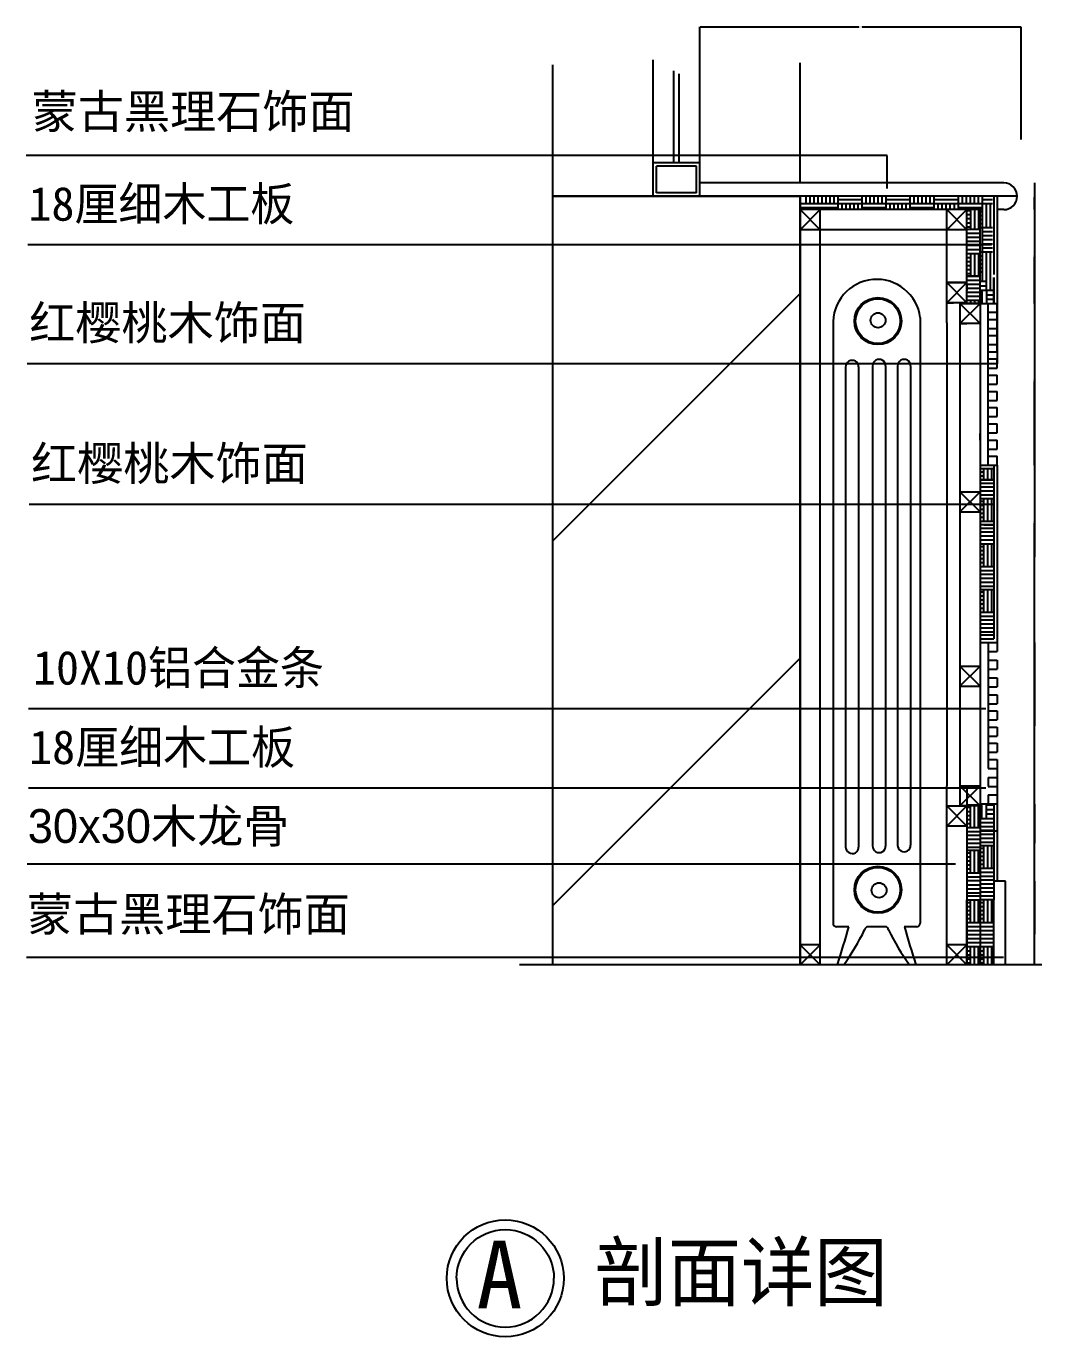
# Model space of a CAD drawing. Header units: metres. Extents: x 278507 to 282763, y -2092 to -900.
# Drawn here: x 280379 to 281279, y -2092 to -929 of the extents above; entities that cross this region are included whole.
import ezdxf

# ---------------------------------------------------------------- set-up
doc = ezdxf.new("R2010")
doc.units = ezdxf.units.M
for name, color, linetype in [('10', 8, 'Continuous'), ('11', 3, 'Continuous'), ('20', 1, 'Continuous'), ('3', 2, 'Continuous'), ('7', 7, 'Continuous'), ('8', 7, 'Continuous')]:
    doc.layers.add(name, color=color, linetype=linetype)
doc.dimstyles.get("Standard").update_dxf_attribs({"dimtxt": 2.5, "dimasz": 2.5, "dimexe": 1.25, "dimexo": 0.625, "dimtad": 1, "dimcen": 2.5, "dimazin": 3, "dimtfac": 1, "dimtmove": 0, "dimatfit": 3})

# ---------------------------------------------------------------- blocks, each defined once
blk = doc.blocks.new('HY-4')
at = {"layer": '20'}
for points in [[(-5, 0, -1), (5, 0, -1)], [(-5, 0, 1), (5, 0, 1)]]:
    blk.add_lwpolyline(points, format="xyb", dxfattribs=at)
blk.add_circle((0, 0), 6, dxfattribs=at)
blk.add_circle((0, 0), 6, dxfattribs=at)
blk = doc.blocks.new('_CLOSEDFILLED')
at = {"color": 0, "linetype": 'BYBLOCK'}
blk.add_solid([(-1, 0.2), (0, 0), (-1, -0.2)], dxfattribs=at)
blk = doc.blocks.new('*D3')
for p, q in [((281272.83, -1318.69), (281272.83, -1399.83)), ((281272.58, -1399.83), (281272.33, -1399.83)), ((281272.83, -1475.73), (281272.83, -1399.83)), ((281272.83, -1399.83), (281272.83, -1399.83)), ((281273.08, -1399.83), (281273.33, -1399.83))]:
    blk.add_line(p, q)
at = {"layer": 'Defpoints'}
for p in [(281272.83, -1318.69), (281272.83, -1399.83), (281272.83, -1475.73)]:
    blk.add_point(p, dxfattribs=at)
at = {"layer": '7', "xscale": 0.25, "yscale": 0.25}
blk.add_blockref('_CLOSEDFILLED', (281272.83, -1399.83), dxfattribs=at)
at = {"layer": '7', "xscale": 0.25, "yscale": 0.25, "rotation": 180}
blk.add_blockref('_CLOSEDFILLED', (281272.83, -1399.83), dxfattribs=at)
at = {"layer": '7', "insert": (281272.83, -1398.705), "char_height": 1, "attachment_point": 5}
blk.add_mtext('200', dxfattribs=at)
blk = doc.blocks.new('*D4')
for p, q in [((281272.83, -1068.32), (281272.83, -1369.99)), ((281272.58, -1369.99), (281272.33, -1369.99)), ((281272.83, -1761.65), (281272.83, -1369.99)), ((281272.83, -1369.99), (281272.83, -1369.99)), ((281273.08, -1369.99), (281273.33, -1369.99))]:
    blk.add_line(p, q)
at = {"layer": 'Defpoints'}
for p in [(281272.83, -1068.32), (281272.83, -1369.99), (281272.83, -1761.65)]:
    blk.add_point(p, dxfattribs=at)
at = {"layer": '7', "xscale": 0.25, "yscale": 0.25}
blk.add_blockref('_CLOSEDFILLED', (281272.83, -1369.99), dxfattribs=at)
at = {"layer": '7', "xscale": 0.25, "yscale": 0.25, "rotation": 180}
blk.add_blockref('_CLOSEDFILLED', (281272.83, -1369.99), dxfattribs=at)
at = {"layer": '7', "insert": (281272.83, -1368.865), "char_height": 1, "attachment_point": 5}
blk.add_mtext('990', dxfattribs=at)
blk = doc.blocks.new('*D7')
for p, q in [((281272.83, -1619.25), (281272.83, -1653.76)), ((281272.58, -1653.76), (281272.33, -1653.76)), ((281272.83, -1687.55), (281272.83, -1653.76)), ((281272.83, -1653.76), (281272.83, -1653.76)), ((281273.08, -1653.76), (281273.33, -1653.76))]:
    blk.add_line(p, q)
at = {"layer": 'Defpoints'}
for p in [(281272.83, -1619.25), (281272.83, -1653.76), (281272.83, -1687.55)]:
    blk.add_point(p, dxfattribs=at)
at = {"layer": '7', "xscale": 0.25, "yscale": 0.25}
blk.add_blockref('_CLOSEDFILLED', (281272.83, -1653.76), dxfattribs=at)
at = {"layer": '7', "xscale": 0.25, "yscale": 0.25, "rotation": 180}
blk.add_blockref('_CLOSEDFILLED', (281272.83, -1653.76), dxfattribs=at)
at = {"layer": '7', "insert": (281272.83, -1652.635), "char_height": 1, "attachment_point": 5}
blk.add_mtext('80', dxfattribs=at)
blk = doc.blocks.new('*D8')
for p, q in [((281272.83, -1687.55), (281272.83, -1734.4)), ((281272.58, -1734.4), (281272.33, -1734.4)), ((281272.83, -1761.65), (281272.83, -1734.4)), ((281272.83, -1734.4), (281272.83, -1734.4)), ((281273.08, -1734.4), (281273.33, -1734.4))]:
    blk.add_line(p, q)
at = {"layer": 'Defpoints'}
for p in [(281272.83, -1687.55), (281272.83, -1734.4), (281272.83, -1761.65)]:
    blk.add_point(p, dxfattribs=at)
at = {"layer": '7', "xscale": 0.25, "yscale": 0.25}
blk.add_blockref('_CLOSEDFILLED', (281272.83, -1734.4), dxfattribs=at)
at = {"layer": '7', "xscale": 0.25, "yscale": 0.25, "rotation": 180}
blk.add_blockref('_CLOSEDFILLED', (281272.83, -1734.4), dxfattribs=at)
at = {"layer": '7', "insert": (281272.83, -1733.275), "char_height": 1, "attachment_point": 5}
blk.add_mtext('120', dxfattribs=at)
blk = doc.blocks.new('*D9')
for p, q in [((281272.83, -1475.73), (281272.83, -1549.89)), ((281272.58, -1549.89), (281272.33, -1549.89)), ((281272.83, -1619.25), (281272.83, -1549.89)), ((281272.83, -1549.89), (281272.83, -1549.89)), ((281273.08, -1549.89), (281273.33, -1549.89))]:
    blk.add_line(p, q)
at = {"layer": 'Defpoints'}
for p in [(281272.83, -1475.73), (281272.83, -1549.89), (281272.83, -1619.25)]:
    blk.add_point(p, dxfattribs=at)
at = {"layer": '7', "xscale": 0.25, "yscale": 0.25}
blk.add_blockref('_CLOSEDFILLED', (281272.83, -1549.89), dxfattribs=at)
at = {"layer": '7', "xscale": 0.25, "yscale": 0.25, "rotation": 180}
blk.add_blockref('_CLOSEDFILLED', (281272.83, -1549.89), dxfattribs=at)
at = {"layer": '7', "insert": (281272.83, -1548.765), "char_height": 1, "attachment_point": 5}
blk.add_mtext('200', dxfattribs=at)
blk = doc.blocks.new('*D15')
for p, q in [((280976.15, -1068.32), (280976.15, -930.01)), ((280976.4, -930.01), (281117.05, -930.01)), ((281120.05, -930.01), (281260.7, -930.01)), ((281260.95, -1029.79), (281260.95, -930.01))]:
    blk.add_line(p, q)
at = {"layer": 'Defpoints'}
for p in [(280976.15, -930.01), (281260.95, -1029.79), (280976.15, -1068.32)]:
    blk.add_point(p, dxfattribs=at)
at = {"layer": '7', "xscale": 0.25, "yscale": 0.25, "rotation": 180}
blk.add_blockref('_CLOSEDFILLED', (280976.15, -930.01), dxfattribs=at)
at = {"layer": '7', "xscale": 0.25, "yscale": 0.25}
blk.add_blockref('_CLOSEDFILLED', (281260.95, -930.01), dxfattribs=at)
at = {"layer": '7', "insert": (281118.55, -930.01), "char_height": 1, "attachment_point": 5}
blk.add_mtext('500', dxfattribs=at)
blk = doc.blocks.new('*D16')
for p, q in [((281272.83, -1092.02), (281272.83, -1133.88)), ((281272.58, -1133.88), (281272.33, -1133.88)), ((281272.83, -1175.16), (281272.83, -1133.88)), ((281272.83, -1133.88), (281272.83, -1133.88)), ((281273.08, -1133.88), (281273.33, -1133.88))]:
    blk.add_line(p, q)
at = {"layer": 'Defpoints'}
for p in [(281272.83, -1092.02), (281272.83, -1133.88), (281272.83, -1175.16)]:
    blk.add_point(p, dxfattribs=at)
at = {"layer": '7', "xscale": 0.25, "yscale": 0.25}
blk.add_blockref('_CLOSEDFILLED', (281272.83, -1133.88), dxfattribs=at)
at = {"layer": '7', "xscale": 0.25, "yscale": 0.25, "rotation": 180}
blk.add_blockref('_CLOSEDFILLED', (281272.83, -1133.88), dxfattribs=at)
at = {"layer": '7', "insert": (281272.83, -1132.755), "char_height": 1, "attachment_point": 5}
blk.add_mtext('150', dxfattribs=at)
blk = doc.blocks.new('*D17')
for p, q in [((281272.83, -1068.32), (281272.83, -1080.91)), ((281272.58, -1080.91), (281272.33, -1080.91)), ((281272.83, -1092.02), (281272.83, -1080.91)), ((281272.83, -1080.91), (281272.83, -1080.91)), ((281273.08, -1080.91), (281273.33, -1080.91))]:
    blk.add_line(p, q)
at = {"layer": 'Defpoints'}
for p in [(281272.83, -1068.32), (281272.83, -1080.91), (281272.83, -1092.02)]:
    blk.add_point(p, dxfattribs=at)
at = {"layer": '7', "xscale": 0.25, "yscale": 0.25}
blk.add_blockref('_CLOSEDFILLED', (281272.83, -1080.91), dxfattribs=at)
at = {"layer": '7', "xscale": 0.25, "yscale": 0.25, "rotation": 180}
blk.add_blockref('_CLOSEDFILLED', (281272.83, -1080.91), dxfattribs=at)
at = {"layer": '7', "insert": (281272.83, -1079.785), "char_height": 1, "attachment_point": 5}
blk.add_mtext('40', dxfattribs=at)
blk = doc.blocks.new('*D18')
for p, q in [((281272.83, -1175.16), (281272.83, -1244.53)), ((281272.58, -1244.53), (281272.33, -1244.53)), ((281272.83, -1318.69), (281272.83, -1244.53)), ((281272.83, -1244.53), (281272.83, -1244.53)), ((281273.08, -1244.53), (281273.33, -1244.53))]:
    blk.add_line(p, q)
at = {"layer": 'Defpoints'}
for p in [(281272.83, -1175.16), (281272.83, -1244.53), (281272.83, -1318.69)]:
    blk.add_point(p, dxfattribs=at)
at = {"layer": '7', "xscale": 0.25, "yscale": 0.25}
blk.add_blockref('_CLOSEDFILLED', (281272.83, -1244.53), dxfattribs=at)
at = {"layer": '7', "xscale": 0.25, "yscale": 0.25, "rotation": 180}
blk.add_blockref('_CLOSEDFILLED', (281272.83, -1244.53), dxfattribs=at)
at = {"layer": '7', "insert": (281272.83, -1243.405), "char_height": 1, "attachment_point": 5}
blk.add_mtext('200', dxfattribs=at)

msp = doc.modelspace()

# ---------------------------------------------------------------- hatches: boundary and pattern name
at = {"layer": '10'}
h = msp.add_hatch(dxfattribs=at)
h.set_pattern_fill('ANSI32', scale=72)
h.paths.add_polyline_path([(280845.78, -1761.65), (281065.04, -1761.65), (281065.04, -1080.17), (280845.78, -1080.17)])

# ---------------------------------------------------------------- linework, layer by layer
msp.add_line((281082.82, -1761.65), (281065.04, -1761.65))
for p, q in [((281070.21, -1086.64), (281070.21, -1080.17)), ((281073.77, -1086.64), (281073.77, -1080.17)), ((281077.33, -1086.64), (281077.33, -1080.17)), ((281080.88, -1086.64), (281080.88, -1080.17)), ((281084.44, -1086.64), (281084.44, -1080.17)), ((281087.99, -1086.64), (281087.99, -1080.17)), ((281091.55, -1086.64), (281091.55, -1080.17)), ((281095.1, -1086.64), (281095.1, -1080.17)), ((281098.66, -1086.64), (281098.66, -1080.17)), ((281119.99, -1086.64), (281119.99, -1080.17)), ((281123.55, -1086.64), (281123.55, -1080.17)), ((281127.1, -1086.64), (281127.1, -1080.17)), ((281130.66, -1086.64), (281130.66, -1080.17)), ((281134.21, -1086.64), (281134.21, -1080.17)), ((281137.77, -1086.64), (281137.77, -1080.17)), ((281141.33, -1086.64), (281141.33, -1080.17)), ((281162.66, -1086.64), (281162.66, -1080.17)), ((281166.21, -1086.64), (281166.21, -1080.17)), ((281169.77, -1086.64), (281169.77, -1080.17)), ((281173.33, -1086.64), (281173.33, -1080.17)), ((281176.88, -1086.64), (281176.88, -1080.17)), ((281180.44, -1086.64), (281180.44, -1080.17)), ((281183.99, -1086.64), (281183.99, -1080.17)), ((281205.33, -1086.64), (281205.33, -1080.17)), ((281208.88, -1086.64), (281208.88, -1080.17)), ((281212.44, -1086.64), (281212.44, -1080.17)), ((281215.99, -1086.64), (281215.99, -1080.17)), ((281219.55, -1086.64), (281219.55, -1080.17)), ((281223.1, -1086.64), (281223.1, -1080.17)), ((281226.66, -1086.64), (281226.66, -1080.17)), ((281065.04, -1086.64), (281098.66, -1086.64)), ((281065.04, -1090.2), (281098.66, -1090.2)), ((281098.66, -1083.08), (281119.99, -1083.08)), ((281098.66, -1092.02), (281098.66, -1086.64)), ((281098.66, -1086.64), (281119.99, -1086.64)), ((281102.21, -1092.02), (281102.21, -1086.64)), ((281105.77, -1092.02), (281105.77, -1086.64)), ((281109.33, -1092.02), (281109.33, -1086.64)), ((281112.88, -1092.02), (281112.88, -1086.64)), ((281116.44, -1092.02), (281116.44, -1086.64)), ((281119.99, -1092.02), (281119.99, -1086.64)), ((281119.99, -1086.64), (281141.33, -1086.64)), ((281119.99, -1090.2), (281141.33, -1090.2)), ((281141.33, -1083.08), (281162.66, -1083.08)), ((281141.33, -1092.02), (281141.33, -1086.64)), ((281141.33, -1086.64), (281162.66, -1086.64)), ((281144.88, -1092.02), (281144.88, -1086.64)), ((281148.44, -1092.02), (281148.44, -1086.64)), ((281151.99, -1092.02), (281151.99, -1086.64)), ((281155.55, -1092.02), (281155.55, -1086.64)), ((281159.1, -1092.02), (281159.1, -1086.64)), ((281162.66, -1092.02), (281162.66, -1086.64)), ((281162.66, -1086.64), (281183.99, -1086.64)), ((281162.66, -1090.2), (281183.99, -1090.2)), ((281183.99, -1083.08), (281205.33, -1083.08)), ((281183.99, -1092.02), (281183.99, -1086.64)), ((281183.99, -1086.64), (281205.33, -1086.64)), ((281187.55, -1092.02), (281187.55, -1086.64)), ((281191.1, -1092.02), (281191.1, -1086.64)), ((281194.66, -1092.02), (281194.66, -1086.64)), ((281198.21, -1092.02), (281198.21, -1086.64)), ((281201.77, -1092.02), (281201.77, -1086.64)), ((281205.33, -1092.02), (281205.33, -1086.64)), ((281205.33, -1086.64), (281226.66, -1086.64)), ((281205.33, -1090.2), (281226.66, -1090.2)), ((281215.99, -1092.02), (281215.99, -1109.44)), ((281219.55, -1092.02), (281219.55, -1109.44)), ((281223.1, -1092.02), (281223.1, -1109.44)), ((281226.66, -1083.08), (281235.48, -1083.08)), ((281226.66, -1107.97), (281226.66, -1086.64)), ((281226.66, -1086.64), (281235.48, -1086.64)), ((281230.21, -1107.97), (281230.21, -1086.64)), ((281233.77, -1107.97), (281233.77, -1086.64)), ((281212.96, -1092.9), (281215.99, -1092.9)), ((281212.96, -1096.46), (281215.99, -1096.46)), ((281212.96, -1100.01), (281215.99, -1100.01)), ((281212.96, -1103.57), (281215.99, -1103.57)), ((281224.82, -1093.75), (281226.66, -1093.75)), ((281224.82, -1097.31), (281226.66, -1097.31)), ((281224.82, -1100.86), (281226.66, -1100.86)), ((281212.96, -1107.12), (281215.99, -1107.12)), ((281212.96, -1109.44), (281224.82, -1109.44)), ((281212.96, -1109.44), (281215.99, -1109.44)), ((281212.96, -1113), (281224.82, -1113)), ((281224.82, -1104.42), (281226.66, -1104.42)), ((281224.82, -1107.97), (281226.66, -1107.97)), ((281226.66, -1129.31), (281226.66, -1107.97)), ((281226.66, -1107.97), (281235.48, -1107.97)), ((281226.66, -1111.53), (281235.48, -1111.53)), ((281226.66, -1115.08), (281235.48, -1115.08)), ((281212.96, -1116.55), (281224.82, -1116.55)), ((281212.96, -1120.11), (281224.82, -1120.11)), ((281212.96, -1123.67), (281224.82, -1123.67)), ((281212.96, -1127.22), (281224.82, -1127.22)), ((281226.66, -1118.64), (281235.48, -1118.64)), ((281226.66, -1122.2), (281235.48, -1122.2)), ((281226.66, -1125.75), (281235.48, -1125.75)), ((281212.96, -1130.78), (281215.99, -1130.78)), ((281212.96, -1130.78), (281215.99, -1130.78)), ((281212.96, -1134.33), (281215.99, -1134.33)), ((281212.96, -1137.89), (281215.99, -1137.89)), ((281215.99, -1130.78), (281224.82, -1130.78)), ((281215.99, -1130.78), (281224.82, -1130.78)), ((281215.99, -1130.78), (281215.99, -1150.87)), ((281219.55, -1130.78), (281219.55, -1150.87)), ((281223.1, -1130.78), (281223.1, -1150.87)), ((281224.82, -1129.31), (281226.66, -1129.31)), ((281224.82, -1132.86), (281226.66, -1132.86)), ((281224.82, -1136.42), (281226.66, -1136.42)), ((281226.66, -1155.52), (281226.66, -1129.31)), ((281226.66, -1129.31), (281235.48, -1129.31)), ((281230.21, -1163.52), (281230.21, -1129.31)), ((281233.77, -1163.52), (281233.77, -1129.31)), ((281212.96, -1141.44), (281215.99, -1141.44)), ((281212.96, -1145), (281215.99, -1145)), ((281212.96, -1148.55), (281215.99, -1148.55)), ((281224.82, -1139.97), (281226.66, -1139.97)), ((281224.82, -1143.53), (281226.66, -1143.53)), ((281224.82, -1147.08), (281226.66, -1147.08)), ((281201.11, -1156.75), (281204.14, -1156.75)), ((281204.14, -1156.75), (281212.96, -1156.75)), ((281212.96, -1150.87), (281224.82, -1150.87)), ((281212.96, -1150.87), (281215.99, -1150.87)), ((281224.82, -1150.87), (281212.96, -1150.87)), ((281212.96, -1154.43), (281224.82, -1154.43)), ((281212.96, -1157.99), (281224.82, -1157.99)), ((281212.96, -1161.54), (281224.82, -1161.54)), ((281215.99, -1150.87), (281224.82, -1150.87)), ((281224.82, -1155.52), (281230.26, -1155.52)), ((281224.82, -1159.52), (281230.26, -1159.52)), ((281212.96, -1165.1), (281224.82, -1165.1)), ((281212.96, -1168.65), (281224.82, -1168.65)), ((281212.96, -1172.21), (281215.99, -1172.21)), ((281212.96, -1172.21), (281215.99, -1172.21)), ((281215.99, -1172.21), (281215.99, -1175.16)), ((281215.99, -1172.21), (281224.82, -1172.21)), ((281215.99, -1172.21), (281224.82, -1172.21)), ((281219.55, -1172.21), (281219.55, -1175.16)), ((281223.1, -1172.21), (281223.1, -1175.16)), ((281224.82, -1163.52), (281230.26, -1163.52)), ((281226.26, -1163.52), (281226.26, -1175.16)), ((281230.26, -1163.52), (281236.67, -1163.52)), ((281230.26, -1163.52), (281230.26, -1175.16)), ((281230.26, -1167.52), (281236.67, -1167.52)), ((281230.26, -1171.52), (281236.67, -1171.52)), ((281212.96, -1175.16), (281215.99, -1175.16)), ((281215.99, -1175.16), (281224.82, -1175.16)), ((281094.18, -1194.97), (281094.18, -1724.82)), ((281171.59, -1187.8), (281171.49, -1724.82)), ((281105.37, -1231.57), (281105.37, -1657.16)), ((281116.87, -1231.41), (281116.87, -1657.32)), ((281129.29, -1230.72), (281129.29, -1656.31)), ((281140.79, -1230.55), (281140.79, -1656.47)), ((281151.5, -1230.72), (281151.5, -1655.5)), ((281163, -1230.55), (281163, -1655.67)), ((281224.82, -1324.56), (281227.84, -1324.56)), ((281227.84, -1331.68), (281227.84, -1321.67)), ((281231.4, -1331.68), (281231.4, -1321.67)), ((281234.96, -1331.68), (281234.96, -1321.67)), ((281224.82, -1328.12), (281227.84, -1328.12)), ((281224.82, -1331.68), (281227.84, -1331.68)), ((281224.82, -1331.68), (281227.84, -1331.68)), ((281224.82, -1331.68), (281236.67, -1331.68)), ((281224.82, -1331.68), (281227.84, -1331.68)), ((281236.67, -1331.68), (281224.82, -1331.68)), ((281224.82, -1334.64), (281236.67, -1334.64)), ((281227.84, -1331.68), (281236.67, -1331.68)), ((281227.84, -1331.68), (281236.67, -1331.68)), ((281224.82, -1337.89), (281236.67, -1337.89)), ((281224.82, -1341.45), (281236.67, -1341.45)), ((281224.82, -1345), (281236.67, -1345)), ((281224.82, -1348.32), (281227.84, -1348.32)), ((281224.82, -1350.64), (281227.84, -1350.64)), ((281224.82, -1354.19), (281227.84, -1354.19)), ((281224.82, -1357.75), (281227.84, -1357.75)), ((281226.99, -1348.32), (281236.67, -1348.32)), ((281227.84, -1368.41), (281227.84, -1348.32)), ((281231.4, -1368.41), (281231.4, -1348.32)), ((281234.96, -1368.41), (281234.96, -1348.32)), ((281224.82, -1361.3), (281227.84, -1361.3)), ((281224.82, -1364.86), (281227.84, -1364.86)), ((281224.82, -1368.41), (281227.84, -1368.41)), ((281224.82, -1368.41), (281236.67, -1368.41)), ((281224.82, -1368.41), (281227.84, -1368.41)), ((281224.82, -1368.41), (281227.84, -1368.41)), ((281227.84, -1368.41), (281236.67, -1368.41)), ((281236.67, -1371.66), (281224.82, -1371.66)), ((281224.82, -1374.62), (281236.67, -1374.62)), ((281224.82, -1377.87), (281236.67, -1377.87)), ((281224.82, -1381.43), (281236.67, -1381.43)), ((281227.84, -1371.66), (281236.67, -1371.66)), ((281224.82, -1384.98), (281236.67, -1384.98)), ((281224.82, -1388.3), (281227.84, -1388.3)), ((281224.82, -1390.62), (281227.84, -1390.62)), ((281224.82, -1394.18), (281227.84, -1394.18)), ((281226.99, -1388.3), (281236.67, -1388.3)), ((281227.84, -1408.4), (281227.84, -1388.3)), ((281231.4, -1408.4), (281231.4, -1388.3)), ((281234.96, -1408.4), (281234.96, -1388.3)), ((281224.82, -1397.73), (281227.84, -1397.73)), ((281224.82, -1401.29), (281227.84, -1401.29)), ((281224.82, -1404.84), (281227.84, -1404.84)), ((281224.82, -1408.4), (281227.84, -1408.4)), ((281224.82, -1408.4), (281227.84, -1408.4)), ((281224.82, -1408.4), (281236.67, -1408.4)), ((281224.82, -1408.4), (281227.84, -1408.4)), ((281224.82, -1411.95), (281236.67, -1411.95)), ((281224.82, -1415.21), (281236.67, -1415.21)), ((281227.84, -1408.4), (281236.67, -1408.4)), ((281224.82, -1418.76), (281236.67, -1418.76)), ((281224.82, -1422.32), (281236.67, -1422.32)), ((281224.82, -1425.87), (281236.67, -1425.87)), ((281224.82, -1428.74), (281236.67, -1428.74)), ((281224.82, -1428.74), (281227.84, -1428.74)), ((281227.84, -1448.84), (281227.84, -1428.74)), ((281227.84, -1428.74), (281236.67, -1428.74)), ((281231.4, -1448.84), (281231.4, -1428.74)), ((281234.96, -1448.84), (281234.96, -1428.74)), ((281224.82, -1431.06), (281227.84, -1431.06)), ((281224.82, -1434.62), (281227.84, -1434.62)), ((281224.82, -1438.18), (281227.84, -1438.18)), ((281224.82, -1441.73), (281227.84, -1441.73)), ((281224.82, -1445.29), (281227.84, -1445.29)), ((281224.82, -1448.84), (281227.84, -1448.84)), ((281224.82, -1448.84), (281236.67, -1448.84)), ((281224.82, -1452.4), (281236.67, -1452.4)), ((281227.84, -1448.84), (281236.67, -1448.84)), ((281224.82, -1455.65), (281236.67, -1455.65)), ((281224.82, -1459.21), (281236.67, -1459.21)), ((281224.82, -1462.76), (281236.67, -1462.76)), ((281224.82, -1466.32), (281236.67, -1466.32)), ((281224.82, -1469.19), (281236.67, -1469.19)), ((281224.82, -1472.74), (281227.84, -1472.74)), ((281227.84, -1472.74), (281236.67, -1472.74)), ((281212.96, -1619.73), (281215.99, -1619.73)), ((281212.96, -1622.05), (281215.99, -1622.05)), ((281212.96, -1625.6), (281215.99, -1625.6)), ((281215.14, -1619.73), (281224.82, -1619.73)), ((281215.99, -1639.83), (281215.99, -1619.73)), ((281219.55, -1639.83), (281219.55, -1619.73)), ((281223.1, -1639.83), (281223.1, -1619.73)), ((281226.26, -1631.88), (281226.26, -1619.25)), ((281230.26, -1631.88), (281230.26, -1619.25)), ((281230.26, -1619.88), (281236.67, -1619.88)), ((281230.26, -1623.88), (281236.67, -1623.88)), ((281212.96, -1629.16), (281215.99, -1629.16)), ((281212.96, -1632.71), (281215.99, -1632.71)), ((281212.96, -1636.27), (281215.99, -1636.27)), ((281224.82, -1631.88), (281230.26, -1631.88)), ((281224.82, -1635.47), (281236.67, -1635.47)), ((281227.84, -1635.47), (281236.67, -1635.47)), ((281230.26, -1627.88), (281236.67, -1627.88)), ((281230.26, -1631.88), (281236.67, -1631.88)), ((281212.96, -1639.83), (281215.99, -1639.83)), ((281212.96, -1639.83), (281215.99, -1639.83)), ((281212.96, -1639.83), (281215.99, -1639.83)), ((281212.96, -1639.83), (281224.82, -1639.83)), ((281212.96, -1643.38), (281224.82, -1643.38)), ((281212.96, -1646.63), (281224.82, -1646.63)), ((281212.96, -1650.19), (281224.82, -1650.19)), ((281215.99, -1639.83), (281224.82, -1639.83)), ((281224.82, -1639.03), (281236.67, -1639.03)), ((281224.82, -1642.28), (281236.67, -1642.28)), ((281224.82, -1645.83), (281236.67, -1645.83)), ((281224.82, -1649.39), (281236.67, -1649.39)), ((281212.96, -1653.74), (281224.82, -1653.74)), ((281212.96, -1657.3), (281224.82, -1657.3)), ((281212.96, -1660.17), (281215.99, -1660.17)), ((281212.96, -1660.17), (281224.82, -1660.17)), ((281215.99, -1660.17), (281224.82, -1660.17)), ((281215.99, -1680.27), (281215.99, -1660.17)), ((281219.55, -1680.27), (281219.55, -1660.17)), ((281223.1, -1680.27), (281223.1, -1660.17)), ((281224.82, -1652.94), (281236.67, -1652.94)), ((281224.82, -1655.82), (281236.67, -1655.82)), ((281224.82, -1655.82), (281236.67, -1655.82)), ((281224.82, -1655.82), (281227.84, -1655.82)), ((281224.82, -1658.14), (281227.84, -1658.14)), ((281224.82, -1661.69), (281227.84, -1661.69)), ((281227.84, -1655.82), (281236.67, -1655.82)), ((281227.84, -1675.91), (281227.84, -1655.82)), ((281227.84, -1655.82), (281236.67, -1655.82)), ((281231.4, -1675.91), (281231.4, -1655.82)), ((281234.96, -1675.91), (281234.96, -1655.82)), ((281212.96, -1662.49), (281215.99, -1662.49)), ((281212.96, -1666.05), (281215.99, -1666.05)), ((281212.96, -1669.6), (281215.99, -1669.6)), ((281212.96, -1673.16), (281215.99, -1673.16)), ((281224.82, -1665.25), (281227.84, -1665.25)), ((281224.82, -1668.8), (281227.84, -1668.8)), ((281224.82, -1672.36), (281227.84, -1672.36)), ((281212.96, -1676.71), (281215.99, -1676.71)), ((281212.96, -1680.27), (281224.82, -1680.27)), ((281212.96, -1680.27), (281215.99, -1680.27)), ((281212.96, -1683.83), (281224.82, -1683.83)), ((281215.99, -1680.27), (281224.82, -1680.27)), ((281224.82, -1675.91), (281227.84, -1675.91)), ((281224.82, -1675.91), (281236.67, -1675.91)), ((281224.82, -1679.51), (281236.67, -1679.51)), ((281224.82, -1683.07), (281236.67, -1683.07)), ((281227.84, -1675.91), (281236.67, -1675.91)), ((281227.84, -1679.51), (281236.67, -1679.51)), ((281212.96, -1687.08), (281224.82, -1687.08)), ((281212.96, -1690.63), (281224.82, -1690.63)), ((281212.96, -1694.19), (281224.82, -1694.19)), ((281224.82, -1686.32), (281236.67, -1686.32)), ((281224.82, -1689.87), (281236.67, -1689.87)), ((281224.82, -1693.43), (281236.67, -1693.43)), ((281212.96, -1697.74), (281224.82, -1697.74)), ((281212.96, -1700.62), (281224.82, -1700.62)), ((281212.96, -1704.17), (281215.99, -1704.17)), ((281212.96, -1706.49), (281215.99, -1706.49)), ((281215.99, -1724.27), (281215.99, -1704.17)), ((281215.99, -1704.17), (281224.82, -1704.17)), ((281219.55, -1724.27), (281219.55, -1704.17)), ((281223.1, -1724.27), (281223.1, -1704.17)), ((281224.82, -1696.98), (281236.67, -1696.98)), ((281224.82, -1700.64), (281236.67, -1700.64)), ((281236.67, -1704.17), (281224.82, -1704.17)), ((281224.82, -1706.49), (281227.84, -1706.49)), ((281227.84, -1724.27), (281227.84, -1704.17)), ((281231.4, -1724.27), (281231.4, -1704.17)), ((281234.96, -1724.27), (281234.96, -1704.17)), ((281212.96, -1710.05), (281215.99, -1710.05)), ((281212.96, -1713.6), (281215.99, -1713.6)), ((281212.96, -1717.16), (281215.99, -1717.16)), ((281224.82, -1710.05), (281227.84, -1710.05)), ((281224.82, -1713.6), (281227.84, -1713.6)), ((281224.82, -1717.16), (281227.84, -1717.16)), ((281108.26, -1727.93), (281097.29, -1727.93)), ((281140.37, -1727.93), (281125.3, -1727.93)), ((281168.38, -1727.93), (281157.41, -1727.93)), ((281212.96, -1720.71), (281215.99, -1720.71)), ((281212.96, -1724.27), (281215.99, -1724.27)), ((281212.96, -1727.83), (281224.82, -1727.83)), ((281212.96, -1731.38), (281224.82, -1731.38)), ((281215.99, -1724.27), (281224.82, -1724.27)), ((281224.82, -1720.71), (281227.84, -1720.71)), ((281224.82, -1724.27), (281227.84, -1724.27)), ((281224.82, -1727.83), (281236.67, -1727.83)), ((281224.82, -1731.38), (281236.67, -1731.38)), ((281227.84, -1724.27), (281236.67, -1724.27)), ((281212.96, -1734.94), (281224.82, -1734.94)), ((281212.96, -1738.49), (281224.82, -1738.49)), ((281212.96, -1742.05), (281224.82, -1742.05)), ((281224.82, -1734.94), (281236.67, -1734.94)), ((281224.82, -1738.49), (281236.67, -1738.49)), ((281224.82, -1742.05), (281236.67, -1742.05)), ((281212.96, -1745.6), (281215.99, -1745.6)), ((281212.96, -1749.16), (281215.99, -1749.16)), ((281212.96, -1752.71), (281215.99, -1752.71)), ((281215.99, -1745.6), (281224.82, -1745.6)), ((281215.99, -1761.65), (281215.99, -1745.6)), ((281219.55, -1761.65), (281219.55, -1745.6)), ((281223.1, -1761.65), (281223.1, -1745.6)), ((281224.82, -1745.6), (281227.84, -1745.6)), ((281224.82, -1749.16), (281227.84, -1749.16)), ((281224.82, -1752.71), (281227.84, -1752.71)), ((281227.84, -1761.65), (281227.84, -1745.6)), ((281227.84, -1745.6), (281236.67, -1745.6)), ((281231.4, -1761.65), (281231.4, -1745.6)), ((281234.96, -1761.65), (281234.96, -1745.6)), ((281212.96, -1756.27), (281215.99, -1756.27)), ((281212.96, -1759.83), (281215.99, -1759.83)), ((281224.82, -1756.27), (281227.84, -1756.27)), ((281224.82, -1759.83), (281227.84, -1759.83))]:
    msp.add_line(p, q, dxfattribs=at)
for centre, radius in [((281134.01, -1190.87), 20.86), ((281134.01, -1190.87), 19.83), ((281134.1, -1190.14), 6.61), ((281134.01, -1695.18), 20.86), ((281134.01, -1695.18), 19.83), ((281135, -1695.58), 6.61)]:
    msp.add_circle(centre, radius, dxfattribs=at)
for centre, radius, start, end in [((281133.01, -1192.76), 38.89, 7.32, 183.26), ((281111.12, -1231.45), 5.75, 359.58, 181.21), ((281135.04, -1230.59), 5.75, 359.58, 181.21), ((281157.25, -1230.59), 5.75, 359.58, 181.21), ((281111.12, -1657.28), 5.75, 178.79, 0.42), ((281135.04, -1656.43), 5.75, 178.79, 0.42), ((281157.25, -1655.62), 5.75, 178.79, 0.42), ((281097.29, -1724.82), 3.11, 180, 270), ((280211.78, -1473.83), 931.8, 342.01, 344.17), ((280926.92, -1635), 217.52, 324.39, 333.87), ((281125.3, -1731.04), 3.11, 90, 175.84), ((281140.37, -1731.04), 3.11, 4.16, 90), ((281338.76, -1635), 217.52, 206.13, 215.61), ((282053.89, -1473.83), 931.8, 195.83, 197.99), ((281168.57, -1725.01), 2.92, 266.18, 3.81)]:
    msp.add_arc(centre, radius, start, end, dxfattribs=at)
at = {"layer": '11'}
for p, q in [((280845.78, -1761.65), (280845.78, -963.55)), ((280934.67, -1080.17), (280934.67, -959.06)), ((281065.04, -1068.32), (281065.04, -961.93)), ((280976.15, -1080.17), (280976.15, -979.16)), ((281245.59, -1068.32), (280976.15, -1068.32)), ((281257.45, -1080.17), (280845.78, -1080.17)), ((281226.66, -1092.02), (281065.04, -1092.02)), ((281082.82, -1761.65), (281082.82, -1092.02)), ((281195.19, -1192.31), (281195.19, -1092.02)), ((281212.96, -1175.16), (281212.96, -1092.02)), ((281224.82, -1152.26), (281224.82, -1092.02)), ((281245.59, -1092.02), (281239.67, -1092.02)), ((281212.96, -1109.8), (281065.04, -1109.8)), ((281224.82, -1120.11), (281224.82, -1109.44)), ((281224.82, -1120.11), (281224.82, -1109.44)), ((281224.82, -1120.11), (281224.82, -1109.44)), ((281224.82, -1120.11), (281224.82, -1109.44)), ((281212.96, -1156.75), (281195.19, -1156.75)), ((281195.19, -1156.75), (281212.96, -1156.75)), ((281212.96, -1156.75), (281201.11, -1156.75)), ((281212.96, -1157.94), (281212.96, -1163.86)), ((281224.82, -1161.54), (281224.82, -1150.87)), ((281224.82, -1161.54), (281224.82, -1150.87)), ((281224.82, -1175.16), (281224.82, -1150.87)), ((281224.82, -1175.61), (281224.82, -1150.87)), ((281224.82, -1161.54), (281224.82, -1150.87)), ((281224.82, -1161.54), (281224.82, -1150.87)), ((281236.67, -1161.54), (281236.67, -1152.26)), ((281236.67, -1175.16), (281236.67, -1152.26)), ((281236.67, -1161.54), (281236.67, -1152.26)), ((281206.53, -1174.53), (281195.19, -1174.53)), ((281195.19, -1174.53), (281201.11, -1174.53)), ((281212.96, -1174.53), (281195.19, -1174.53)), ((281206.53, -1175.16), (281206.53, -1620.86)), ((281224.82, -1175.16), (281206.53, -1175.16)), ((281206.53, -1175.16), (281224.82, -1175.16)), ((281224.82, -1175.16), (281212.96, -1175.16)), ((281224.82, -1175.16), (281236.67, -1175.16)), ((281195.19, -1192.31), (281195.19, -1603.09)), ((281206.53, -1192.94), (281212.96, -1192.94)), ((281224.82, -1192.94), (281207.04, -1192.94)), ((281224.82, -1296.42), (281224.82, -1290.5)), ((281206.53, -1342.17), (281224.82, -1342.17)), ((281224.82, -1343.36), (281224.82, -1349.28)), ((281224.82, -1343.36), (281224.82, -1349.28)), ((281224.82, -1349.5), (281224.82, -1355.43)), ((281206.53, -1359.95), (281224.82, -1359.95)), ((281224.82, -1389.48), (281224.82, -1395.41)), ((281236.67, -1402.42), (281236.67, -1472.74)), ((281236.67, -1402.42), (281236.67, -1472.74)), ((281236.67, -1402.42), (281236.67, -1472.74)), ((281236.67, -1402.42), (281236.67, -1472.74)), ((281206.53, -1496.81), (281224.82, -1496.81)), ((281224.82, -1497.99), (281224.82, -1503.92)), ((281206.53, -1514.59), (281224.82, -1514.59)), ((281195.19, -1761.65), (281195.19, -1603.09)), ((281206.53, -1603.09), (281224.82, -1603.09)), ((281212.96, -1603.09), (281212.96, -1761.65)), ((281195.19, -1620.86), (281212.96, -1620.86)), ((281224.82, -1620.86), (281207.04, -1620.86)), ((281212.96, -1620.91), (281212.96, -1626.84)), ((281224.82, -1619.25), (281224.82, -1704.17)), ((281224.82, -1619.25), (281224.82, -1704.17)), ((281239.67, -1619.25), (281224.82, -1619.25)), ((281212.96, -1638.64), (281195.19, -1638.64)), ((281224.82, -1633.85), (281224.82, -1704.17)), ((281224.82, -1633.85), (281224.82, -1704.17)), ((281224.82, -1633.85), (281224.82, -1704.17)), ((281224.82, -1633.85), (281224.82, -1704.17)), ((281236.67, -1633.85), (281236.67, -1704.17)), ((281236.67, -1633.85), (281236.67, -1704.17)), ((281239.67, -1643.13), (281224.82, -1643.13)), ((281212.96, -1761.65), (281212.96, -1704.17)), ((281224.82, -1704.17), (281224.82, -1761.65)), ((281082.82, -1743.87), (281065.04, -1743.87)), ((281212.96, -1743.87), (281195.19, -1743.87)), ((281212.96, -1761.65), (281195.19, -1761.65))]:
    msp.add_line(p, q, dxfattribs=at)
msp.add_arc((281245.59, -1080.17), 11.85, 270, 90, dxfattribs=at)
at = {"layer": '20'}
for p, q in [((280953.04, -1050.54), (280953.04, -968.93)), ((280957.78, -1050.54), (280957.78, -971.51)), ((280976.15, -1050.54), (280934.67, -1050.54)), ((280973.19, -1053.5), (280937.63, -1053.5)), ((280937.63, -1077.21), (280937.63, -1053.5)), ((280973.19, -1077.21), (280973.19, -1053.5)), ((280973.19, -1077.21), (280937.63, -1077.21)), ((281065.04, -1761.65), (281065.04, -1080.17)), ((281236.67, -1080.17), (281236.67, -1149.5)), ((281239.67, -1080.17), (281239.67, -1175.16)), ((281065.04, -1092.02), (281082.82, -1109.8)), ((281065.04, -1109.8), (281082.82, -1092.02)), ((281195.19, -1092.02), (281212.96, -1109.8)), ((281195.19, -1109.8), (281212.96, -1092.02)), ((281195.19, -1156.75), (281212.96, -1174.53)), ((281195.19, -1174.53), (281212.96, -1156.75)), ((281236.67, -1152.26), (281236.67, -1175.61)), ((281206.53, -1192.94), (281224.82, -1175.16)), ((281206.53, -1175.16), (281224.82, -1192.94)), ((281224.82, -1175.16), (281239.67, -1175.16)), ((281224.82, -1175.61), (281224.82, -1619.25)), ((281231.67, -1175.16), (281239.67, -1175.16)), ((281231.67, -1318.69), (281231.67, -1175.16)), ((281231.67, -1182.98), (281239.67, -1182.98)), ((281239.67, -1218.09), (281239.67, -1175.16)), ((281231.67, -1189.35), (281239.67, -1189.35)), ((281231.67, -1197.35), (281231.67, -1189.35)), ((281239.67, -1197.35), (281239.67, -1189.35)), ((281231.67, -1197.35), (281239.67, -1197.35)), ((281231.67, -1203.72), (281239.67, -1203.72)), ((281231.67, -1211.72), (281231.67, -1203.72)), ((281239.67, -1211.72), (281239.67, -1203.72)), ((281231.67, -1211.72), (281239.67, -1211.72)), ((281231.67, -1218.09), (281239.67, -1218.09)), ((281231.67, -1232.46), (281231.67, -1224.46)), ((281231.67, -1224.46), (281239.67, -1224.46)), ((281239.67, -1232.46), (281239.67, -1224.46)), ((281231.67, -1232.46), (281239.67, -1232.46)), ((281231.67, -1246.83), (281231.67, -1238.83)), ((281231.67, -1238.83), (281239.67, -1238.83)), ((281239.67, -1246.83), (281239.67, -1238.83)), ((281231.67, -1246.83), (281239.67, -1246.83)), ((281231.67, -1261.2), (281231.67, -1253.2)), ((281231.67, -1253.2), (281239.67, -1253.2)), ((281239.67, -1261.2), (281239.67, -1253.2)), ((281231.67, -1261.2), (281239.67, -1261.2)), ((281231.67, -1275.58), (281231.67, -1267.58)), ((281231.67, -1267.58), (281239.67, -1267.58)), ((281231.67, -1275.58), (281239.67, -1275.58)), ((281239.67, -1275.58), (281239.67, -1267.58)), ((281231.67, -1289.95), (281231.67, -1281.95)), ((281231.67, -1281.95), (281239.67, -1281.95)), ((281231.67, -1289.95), (281239.67, -1289.95)), ((281239.67, -1289.95), (281239.67, -1281.95)), ((281231.67, -1296.32), (281239.67, -1296.32)), ((281231.67, -1304.32), (281231.67, -1296.32)), ((281239.67, -1304.32), (281239.67, -1296.32)), ((281231.67, -1304.32), (281239.67, -1304.32)), ((281231.67, -1310.69), (281239.67, -1310.69)), ((281231.67, -1318.69), (281231.67, -1310.69)), ((281231.67, -1318.69), (281231.67, -1310.69)), ((281231.67, -1310.69), (281239.67, -1310.69)), ((281239.67, -1318.69), (281239.67, -1310.69)), ((281239.67, -1318.69), (281239.67, -1310.69)), ((281224.82, -1318.69), (281239.67, -1318.69)), ((281224.82, -1318.69), (281239.67, -1318.69)), ((281224.82, -1321.67), (281236.67, -1321.67)), ((281224.82, -1321.67), (281236.67, -1321.67)), ((281231.67, -1318.69), (281239.67, -1318.69)), ((281231.67, -1318.69), (281239.67, -1318.69)), ((281236.67, -1318.69), (281236.67, -1472.74)), ((281236.67, -1318.69), (281236.67, -1472.74)), ((281239.67, -1318.69), (281239.67, -1475.73)), ((281239.67, -1318.69), (281239.67, -1475.73)), ((281206.53, -1359.95), (281224.82, -1342.17)), ((281206.53, -1342.17), (281224.82, -1359.95)), ((281224.82, -1472.74), (281236.67, -1472.74)), ((281224.82, -1472.74), (281236.67, -1472.74)), ((281224.82, -1475.73), (281239.67, -1475.73)), ((281224.82, -1475.73), (281239.67, -1475.73)), ((281231.67, -1475.73), (281239.67, -1475.73)), ((281231.67, -1475.73), (281231.67, -1483.73)), ((281231.67, -1475.73), (281239.67, -1475.73)), ((281231.67, -1475.73), (281231.67, -1584.33)), ((281239.67, -1475.73), (281239.67, -1483.73)), ((281239.67, -1475.73), (281239.67, -1483.73)), ((281231.67, -1483.73), (281239.67, -1483.73)), ((281231.67, -1483.73), (281239.67, -1483.73)), ((281206.53, -1514.59), (281224.82, -1496.81)), ((281206.53, -1496.81), (281224.82, -1514.59)), ((281231.67, -1491.6), (281239.67, -1491.6)), ((281231.67, -1491.6), (281231.67, -1499.6)), ((281239.67, -1491.6), (281239.67, -1499.6)), ((281231.67, -1499.6), (281239.67, -1499.6)), ((281231.67, -1507.18), (281231.67, -1515.18)), ((281231.67, -1507.18), (281239.67, -1507.18)), ((281239.67, -1507.18), (281239.67, -1515.18)), ((281231.67, -1515.18), (281239.67, -1515.18)), ((281231.67, -1522.15), (281231.67, -1530.15)), ((281231.67, -1522.15), (281239.67, -1522.15)), ((281239.67, -1522.15), (281239.67, -1530.15)), ((281231.67, -1530.15), (281239.67, -1530.15)), ((281231.67, -1536.52), (281239.67, -1536.52)), ((281231.67, -1536.52), (281231.67, -1544.52)), ((281231.67, -1544.52), (281239.67, -1544.52)), ((281239.67, -1536.52), (281239.67, -1544.52)), ((281231.67, -1550.89), (281231.67, -1558.89)), ((281231.67, -1550.89), (281239.67, -1550.89)), ((281239.67, -1550.89), (281239.67, -1558.89)), ((281231.67, -1558.89), (281239.67, -1558.89)), ((281231.67, -1565.26), (281231.67, -1573.26)), ((281231.67, -1565.26), (281239.67, -1565.26)), ((281239.67, -1565.26), (281239.67, -1573.26)), ((281231.67, -1573.26), (281239.67, -1573.26)), ((281231.67, -1579.63), (281231.67, -1587.63)), ((281231.67, -1579.63), (281239.67, -1579.63)), ((281239.67, -1579.63), (281239.67, -1587.63)), ((281231.67, -1587.63), (281239.67, -1587.63)), ((281231.67, -1587.63), (281239.67, -1587.63)), ((281239.67, -1584.33), (281239.67, -1687.55)), ((281206.53, -1620.86), (281224.82, -1603.09)), ((281206.53, -1603.09), (281224.82, -1620.86)), ((281231.67, -1595.51), (281239.67, -1595.51)), ((281231.67, -1595.51), (281231.67, -1603.51)), ((281231.67, -1603.51), (281239.67, -1603.51)), ((281239.67, -1595.51), (281239.67, -1603.51)), ((281231.67, -1611.08), (281239.67, -1611.08)), ((281231.67, -1611.08), (281231.67, -1619.08)), ((281239.67, -1609.88), (281239.67, -1617.88)), ((281195.19, -1620.86), (281212.96, -1638.64)), ((281195.19, -1638.64), (281212.96, -1620.86)), ((281231.67, -1619.08), (281239.67, -1619.08)), ((281231.67, -1619.08), (281239.67, -1619.08)), ((281236.67, -1619.25), (281236.67, -1704.17)), ((281247.19, -1687.55), (281236.67, -1687.55)), ((281247.19, -1761.65), (281247.19, -1687.55)), ((281236.67, -1761.65), (281236.67, -1704.17)), ((281065.04, -1743.87), (281082.82, -1761.65)), ((281065.04, -1761.65), (281082.82, -1743.87)), ((281195.19, -1743.87), (281212.96, -1761.65)), ((281195.19, -1761.65), (281212.96, -1743.87))]:
    msp.add_line(p, q, dxfattribs=at)
msp.add_lwpolyline([(280845.78, -1761.65), (280845.78, -1080.17), (281065.04, -1080.17), (281065.04, -1761.65)], dxfattribs=at)
at = {"layer": '3'}
msp.add_line((281279.33, -1761.65), (280816.15, -1761.65), dxfattribs=at)

# ---------------------------------------------------------------- block references
at = {"layer": '8', "xscale": 8.64, "yscale": 8.64, "zscale": 8.64}
msp.add_blockref('HY-4', (280803.44, -2039.73), dxfattribs=at)

# ---------------------------------------------------------------- texts
for s, height, p in [('A', 60, (280777.92, -2066.46)), ('剖面详图', 50, (280882.58, -2059.11, -176.76))]:
    msp.add_text(s, height=height).set_placement(p)
at = {"layer": '8', "char_height": 30, "attachment_point": 1}
for s, insert in [('\\f幼圆|b0|i0|c134|p49;蒙古黑理石饰面', (280383.41, -989.97, 67.72)), ('18厘细木工板', (280380.57, -1071.82, 67.72)), ('\\f幼圆|b0|i0|c134|p49;红樱桃木饰面', (280381.2, -1177.41, 67.72)), ('\\f幼圆|b0|i0|c134|p49;红樱桃木饰面', (280382.85, -1302.08, 67.72)), ('10X10铝合金条', (280384.6, -1483.24, 67.72)), ('18厘细木工板', (280381.2, -1553.66, 67.72)), ('\\f幼圆|b0|i0|c134|p49;30x30木龙骨', (280379.95, -1623.59, 67.72)), ('\\f幼圆|b0|i0|c134|p49;蒙古黑理石饰面', (280379.2, -1701.71, 67.72))]:
    msp.add_mtext(s, dxfattribs=dict(at, insert=insert))

# ---------------------------------------------------------------- dimensions: what is measured, and where the dimension line sits
at = {"layer": '7'}
for base, p1, p2, text, picture, middle in [((280976.15, -930.01), (280976.15, -1068.32), (281260.95, -1029.79), '500', '*D15', (281118.55, -930.01)), ((281272.83, -1369.99), (281272.83, -1068.32), (281272.83, -1761.65), '990', '*D4', (281272.83, -1368.865)), ((281272.83, -1080.91), (281272.83, -1092.02), (281272.83, -1068.32), '40', '*D17', (281272.83, -1079.785)), ((281272.83, -1133.88), (281272.83, -1175.16), (281272.83, -1092.02), '150', '*D16', (281272.83, -1132.755)), ((281272.83, -1244.53), (281272.83, -1318.69), (281272.83, -1175.16), '200', '*D18', (281272.83, -1243.405)), ((281272.83, -1399.83), (281272.83, -1475.73), (281272.83, -1318.69), '200', '*D3', (281272.83, -1398.705)), ((281272.83, -1549.89), (281272.83, -1475.73), (281272.83, -1619.25), '200', '*D9', (281272.83, -1548.765)), ((281272.83, -1653.76), (281272.83, -1687.55), (281272.83, -1619.25), '80', '*D7', (281272.83, -1652.635)), ((281272.83, -1734.4), (281272.83, -1761.65), (281272.83, -1687.55), '120', '*D8', (281272.83, -1733.275))]:
    dim = msp.add_linear_dim(base=base, p1=p1, p2=p2, text=text, dimstyle='Standard', dxfattribs=at)
    dim.commit()
    dim.dimension.update_dxf_attribs({"geometry": picture, "text_midpoint": middle})

# ---------------------------------------------------------------- leaders
msp.add_leader([(281142.14, -1073.24), (281142.14, -1044.02), (280378.6, -1044.02)], dimstyle='Standard', dxfattribs=at)
at = {"layer": '8'}
for points in [[(281234.6, -1123.18), (280380.12, -1123.18)], [(281239.67, -1151.04), (281239.67, -1228.77), (280379.46, -1228.77)], [(281237.55, -1353.45), (280381.11, -1353.45)], [(281229.69, -1534.64), (280380.75, -1534.64)], [(281229.69, -1605.02), (280380.75, -1605.02)], [(281202.79, -1672.42), (280379.5, -1672.42)], [(281245.34, -1755.3), (280378.76, -1755.3)]]:
    msp.add_leader(points, dimstyle='Standard', dxfattribs=at)

doc.saveas('drawing.dxf')
